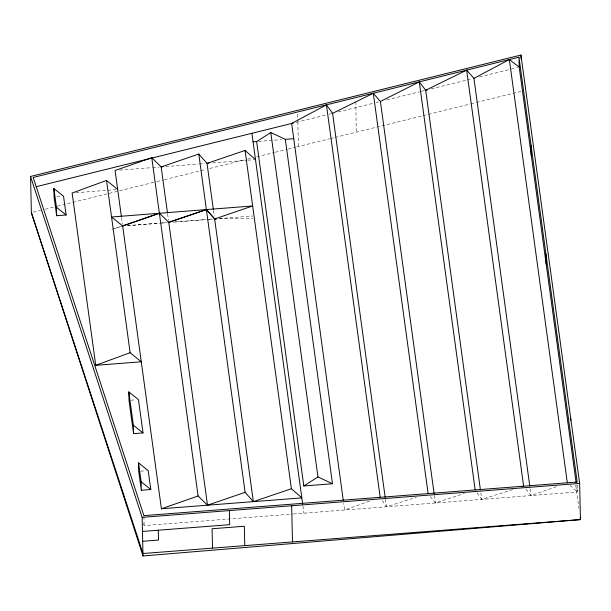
<?xml version="1.0" encoding="UTF-8"?>
<svg xmlns="http://www.w3.org/2000/svg" width="611" height="611" viewBox="0 0 611 611"><rect width="100%" height="100%" fill="white"/><g stroke="black" fill="none" stroke-linecap="round" stroke-linejoin="round"><path stroke-width="0.46" stroke-dasharray="3.06 2.29" d="M369.502 501.127L344.589 510.025L343.68 503.411M525.918 489.067L531.074 495.559L556.713 486.532M430.365 496.483L435.399 502.983L464.329 493.497M382.28 500.47L386.465 506.779L416.351 497.316M477.191 492.848L481.72 499.393L512.927 489.556M111.813 229.316L121.772 226.269M114.54 228.583L121.788 226.368M296.251 122.315L326.656 114.792M329.192 114.158L331.735 113.531M338.036 111.973L373.52 103.19M376.101 102.549L378.69 101.907M386.778 99.906L419.505 91.803M421.277 91.36L424.805 90.489M431.236 88.893L465.452 80.423M467.148 80.003L472.234 78.743M479.414 76.971L509.582 69.501M511.331 69.066L517.456 67.554M33.215 212.17L40.609 210.337M45.229 209.199L56.319 206.449M57.243 206.22L156.103 181.742M157.027 181.52L163.496 179.917M164.42 179.687L205.991 169.392M209.688 168.476L246.645 159.326M247.57 159.097L251.266 158.188M256.811 156.813L274.362 152.467M275.286 152.238L287.3 149.26M288.224 149.038L295.617 147.205M296.541 146.976L329.612 138.789M330.528 138.56L334.202 137.651M335.118 137.422L421.903 115.937M422.827 115.708L427.448 114.562M428.372 114.333L469.989 104.03M470.913 103.801L475.541 102.656M476.465 102.427L521.779 91.215M258.476 141.408L281.61 139.614M119.787 170.125L151.765 167.651M152.704 167.574L159.288 167.063M165.848 166.559L198.598 164.015M199.537 163.939L205.151 163.504M212.727 162.923L246.936 160.265M247.89 160.189L254.543 159.677M75.932 192.748L115.785 189.654M56.915 196.734L61.65 196.368M127.386 225.627L159.364 223.145M160.303 223.076L166.887 222.564M175.319 221.908L208.076 219.372M209.008 219.296L212.75 219.005M127.401 225.726L161.258 223.099M162.198 223.023L168.781 222.511M173.463 222.152L206.213 219.609M207.152 219.54L212.765 219.105M219.303 218.593L252.901 215.989M130.891 400.213L135.627 399.846M140.614 471.173L146.296 470.73M143.539 523.757L144.127 525.575L292.501 514.065M293.456 513.988L577.395 491.97L577.227 484.744M219.296 218.799L252.946 218.371M570.01 485.241L577.395 491.97L576.486 485.378M575.73 485.103L578.915 508.405M530.172 488.953L531.074 495.559M480.819 492.779L481.72 499.393M434.368 495.422L435.399 502.983M385.434 499.21L386.465 506.779M302.934 505.977L303.919 513.179M213.46 210.398L214.24 216.042M167.597 213.842L168.499 220.411M121.52 217.501L122.414 224.031M297.656 114.15L297.801 120.818M297.824 121.765L298.389 146.518M143.929 516.539L144.127 525.575M355.854 101.655L356.244 132.197"/><path stroke-width="0.92" d="M253.053 141.828L256.628 141.553L270.795 132.541L285.314 139.331L293.731 138.674M256.628 141.553L303.804 485.974L317.964 476.954L332.483 483.752L285.314 139.331M385.174 497.316L332.583 113.325L326.427 104.855L291.646 123.46L343.298 500.577M529.783 486.119L473.93 78.33L509.353 59.565L519.205 67.118L576.104 482.553M434.108 493.535L380.409 101.479L419.283 81.866L425.691 90.268L480.429 489.938M332.583 113.325L373.29 93.254L380.409 101.479M473.93 78.33L466.644 70.135L425.691 90.268L427.54 89.809M106.535 180.421L72.136 193.045L95.736 365.325L141.278 361.796L130.128 352.707L106.535 180.421L117.686 189.509M95.736 365.325L130.128 352.707M167.467 212.903L161.167 166.918L151.772 157.691L115.082 170.492L121.39 216.561M161.411 508.772L198.101 495.972L207.503 505.198L245.103 492.329L253.351 501.639L291.394 488.739L301.819 497.881L161.411 508.772L122.666 225.894L111.546 217.004L252.664 205.96L214.637 218.959L206.373 209.581L168.751 222.282L159.379 213.254L122.666 225.894M122.681 225.994L159.379 213.254M213.331 209.458L207.022 163.358L198.774 154.048L161.167 166.918L163.038 166.772M168.773 222.419L206.373 209.581L214.621 218.86L253.351 501.639M255.49 159.601L245.057 150.459L207.022 163.358L208.924 163.213M521.847 486.746L523.627 486.188L466.644 70.135M30.55 176.449L520.954 55.036L579.633 483.416L580.45 519.594L143.012 555.964L31.367 212.628L30.55 176.449L142.142 517.349L143.012 555.964M518.976 57.182L33.2 177.45L143.906 515.638L577.166 482.033L518.976 57.182L519.205 67.118M36.202 186.699L293.486 123.002M56.647 215.721L66.118 214.988L63.544 196.223L53.883 188.509L54.081 196.956L56.647 215.721L56.456 207.274L53.883 188.509M214.637 218.959L216.5 218.814L214.621 218.86M133.557 433.65L143.027 432.916L138.468 399.625L128.806 391.911L128.997 400.358L133.557 433.65L133.366 425.203L128.806 391.911M141.309 490.236L150.78 489.503L148.19 470.585L138.529 462.871L138.72 471.318L141.309 490.236L141.118 481.789L138.529 462.871M303.804 485.974L332.483 483.752M142.142 517.349L579.633 483.416M142.462 531.44L229.66 524.673L229.339 510.582M142.684 541.277L158.501 540.048L158.28 530.211M56.456 207.274L66.118 214.988M133.366 425.203L143.027 432.916M141.118 481.789L150.78 489.503M31.367 212.628L142.959 553.52L580.45 519.594L580.198 517.731M509.353 59.565L567.321 482.797M419.283 81.866L475.175 489.946M373.29 93.254L428.12 493.596M326.427 104.855L380.179 497.316M270.795 132.541L317.964 476.954M251.885 133.297L302.682 504.182M245.057 150.459L291.394 488.739M198.774 154.048L245.103 492.329M168.751 222.282L207.503 505.198M151.772 157.691L198.101 495.972M545.928 253.985L546.173 264.013M570.72 418.398L570.766 420.223M531.035 145.227L531.264 155.163M520.954 55.036L521.046 58.847M291.668 505.755L292.486 541.926M244.767 545.631L244.331 526.254L212.086 528.752L212.529 548.128"/></g></svg>
